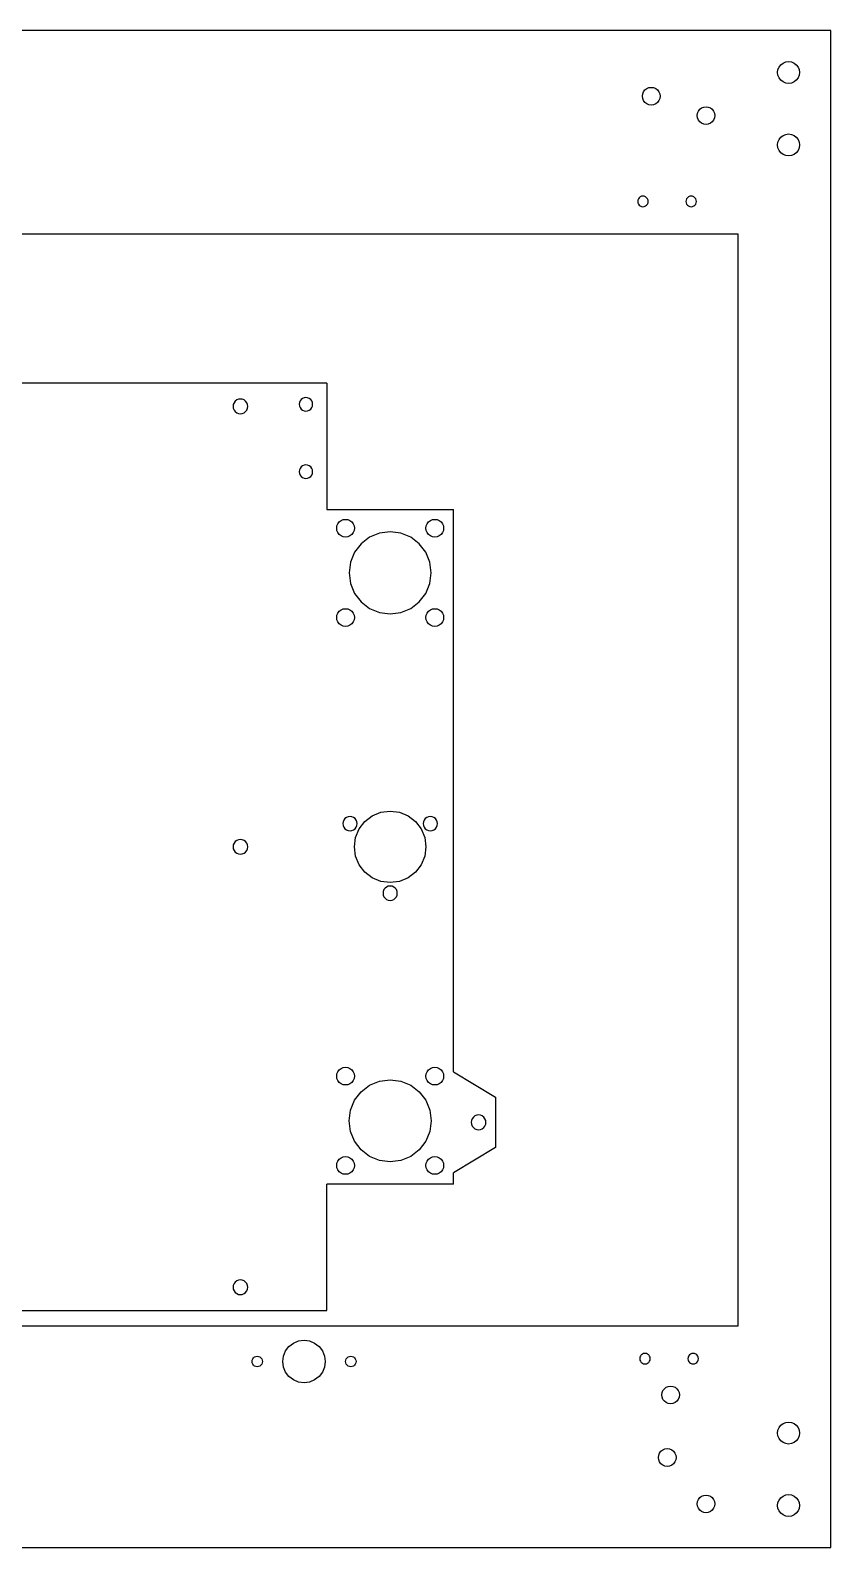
# Model space of a CAD drawing. Extents: x 213 to 593, y 230 to 590.
# Drawn here: x 402.6 to 592.6, y 229.8 to 589.8 of the extents above; entities that cross this region are included whole.
import ezdxf

# ---------------------------------------------------------------- set-up
doc = ezdxf.new("R2010")
doc.units = 0
doc.header["$MEASUREMENT"] = 0
doc.layers.add('Layer0', color=7, linetype='Continuous')

msp = doc.modelspace()

# ---------------------------------------------------------------- linework, layer by layer
at = {"layer": 'Layer0'}
for p, q in [((592.64, 589.75, 886.7), (212.64, 589.75, 886.7)), ((592.64, 229.75, 886.7), (592.64, 589.75, 886.7)), ((580.04, 579.75, 886.7), (580.12, 580.43, 886.7)), ((580.12, 579.08, 886.7), (580.04, 579.75, 886.7)), ((580.12, 580.43, 886.7), (580.38, 581.05, 886.7)), ((580.38, 581.05, 886.7), (580.8, 581.59, 886.7)), ((580.8, 581.59, 886.7), (581.34, 582, 886.7)), ((581.34, 582, 886.7), (581.96, 582.26, 886.7)), ((581.96, 582.26, 886.7), (582.64, 582.35, 886.7)), ((582.64, 582.35, 886.7), (583.31, 582.26, 886.7)), ((583.31, 582.26, 886.7), (583.94, 582, 886.7)), ((583.94, 582, 886.7), (584.47, 581.59, 886.7)), ((584.47, 581.59, 886.7), (584.89, 581.05, 886.7)), ((584.89, 581.05, 886.7), (585.15, 580.43, 886.7)), ((585.15, 580.43, 886.7), (585.24, 579.75, 886.7)), ((585.24, 579.75, 886.7), (585.15, 579.08, 886.7)), ((548.99, 575.95, 886.7), (549.49, 576.16, 886.7)), ((549.49, 576.16, 886.7), (550.04, 576.23, 886.7)), ((550.04, 576.23, 886.7), (550.58, 576.16, 886.7)), ((550.58, 576.16, 886.7), (551.09, 575.95, 886.7)), ((580.38, 578.45, 886.7), (580.12, 579.08, 886.7)), ((580.8, 577.91, 886.7), (580.38, 578.45, 886.7)), ((581.34, 577.5, 886.7), (580.8, 577.91, 886.7)), ((581.96, 577.24, 886.7), (581.34, 577.5, 886.7)), ((582.64, 577.15, 886.7), (581.96, 577.24, 886.7)), ((583.31, 577.24, 886.7), (582.64, 577.15, 886.7)), ((583.94, 577.5, 886.7), (583.31, 577.24, 886.7)), ((584.47, 577.91, 886.7), (583.94, 577.5, 886.7)), ((584.89, 578.45, 886.7), (584.47, 577.91, 886.7)), ((585.15, 579.08, 886.7), (584.89, 578.45, 886.7)), ((547.94, 574.13, 886.7), (548.01, 574.68, 886.7)), ((548.01, 573.59, 886.7), (547.94, 574.13, 886.7)), ((548.01, 574.68, 886.7), (548.22, 575.18, 886.7)), ((548.22, 573.08, 886.7), (548.01, 573.59, 886.7)), ((548.22, 575.18, 886.7), (548.55, 575.62, 886.7)), ((548.55, 572.65, 886.7), (548.22, 573.08, 886.7)), ((548.55, 575.62, 886.7), (548.99, 575.95, 886.7)), ((548.99, 572.32, 886.7), (548.55, 572.65, 886.7)), ((551.09, 575.95, 886.7), (551.52, 575.62, 886.7)), ((551.52, 572.65, 886.7), (551.09, 572.32, 886.7)), ((551.52, 575.62, 886.7), (551.85, 575.18, 886.7)), ((551.85, 573.08, 886.7), (551.52, 572.65, 886.7)), ((551.85, 575.18, 886.7), (552.06, 574.68, 886.7)), ((552.06, 573.59, 886.7), (551.85, 573.08, 886.7)), ((552.06, 574.68, 886.7), (552.14, 574.13, 886.7)), ((552.14, 574.13, 886.7), (552.06, 573.59, 886.7)), ((549.49, 572.11, 886.7), (548.99, 572.32, 886.7)), ((550.04, 572.03, 886.7), (549.49, 572.11, 886.7)), ((550.58, 572.11, 886.7), (550.04, 572.03, 886.7)), ((551.09, 572.32, 886.7), (550.58, 572.11, 886.7)), ((560.94, 569.53, 886.7), (561.01, 570.08, 886.7)), ((561.01, 568.99, 886.7), (560.94, 569.53, 886.7)), ((561.01, 570.08, 886.7), (561.22, 570.58, 886.7)), ((561.22, 568.48, 886.7), (561.01, 568.99, 886.7)), ((561.22, 570.58, 886.7), (561.55, 571.02, 886.7)), ((561.55, 571.02, 886.7), (561.99, 571.35, 886.7)), ((561.99, 571.35, 886.7), (562.49, 571.56, 886.7)), ((562.49, 571.56, 886.7), (563.04, 571.63, 886.7)), ((563.04, 571.63, 886.7), (563.58, 571.56, 886.7)), ((563.58, 571.56, 886.7), (564.09, 571.35, 886.7)), ((564.09, 571.35, 886.7), (564.52, 571.02, 886.7)), ((564.52, 571.02, 886.7), (564.85, 570.58, 886.7)), ((564.85, 570.58, 886.7), (565.06, 570.08, 886.7)), ((565.06, 568.99, 886.7), (564.85, 568.48, 886.7)), ((565.06, 570.08, 886.7), (565.14, 569.53, 886.7)), ((565.14, 569.53, 886.7), (565.06, 568.99, 886.7)), ((561.55, 568.05, 886.7), (561.22, 568.48, 886.7)), ((561.99, 567.72, 886.7), (561.55, 568.05, 886.7)), ((562.49, 567.51, 886.7), (561.99, 567.72, 886.7)), ((563.04, 567.43, 886.7), (562.49, 567.51, 886.7)), ((563.58, 567.51, 886.7), (563.04, 567.43, 886.7)), ((564.09, 567.72, 886.7), (563.58, 567.51, 886.7)), ((564.52, 568.05, 886.7), (564.09, 567.72, 886.7)), ((564.85, 568.48, 886.7), (564.52, 568.05, 886.7)), ((580.04, 562.56, 886.7), (580.12, 563.24, 886.7)), ((580.12, 561.89, 886.7), (580.04, 562.56, 886.7)), ((580.12, 563.24, 886.7), (580.38, 563.86, 886.7)), ((580.38, 561.26, 886.7), (580.12, 561.89, 886.7)), ((580.38, 563.86, 886.7), (580.8, 564.4, 886.7)), ((580.8, 564.4, 886.7), (581.34, 564.82, 886.7)), ((581.34, 564.82, 886.7), (581.96, 565.08, 886.7)), ((581.96, 565.08, 886.7), (582.64, 565.16, 886.7)), ((582.64, 565.16, 886.7), (583.31, 565.08, 886.7)), ((583.31, 565.08, 886.7), (583.94, 564.82, 886.7)), ((583.94, 564.82, 886.7), (584.47, 564.4, 886.7)), ((584.47, 564.4, 886.7), (584.89, 563.86, 886.7)), ((584.89, 563.86, 886.7), (585.15, 563.24, 886.7)), ((585.15, 561.89, 886.7), (584.89, 561.26, 886.7)), ((585.15, 563.24, 886.7), (585.24, 562.56, 886.7)), ((585.24, 562.56, 886.7), (585.15, 561.89, 886.7)), ((580.8, 560.73, 886.7), (580.38, 561.26, 886.7)), ((581.34, 560.31, 886.7), (580.8, 560.73, 886.7)), ((581.96, 560.05, 886.7), (581.34, 560.31, 886.7)), ((582.64, 559.96, 886.7), (581.96, 560.05, 886.7)), ((583.31, 560.05, 886.7), (582.64, 559.96, 886.7)), ((583.94, 560.31, 886.7), (583.31, 560.05, 886.7)), ((584.47, 560.73, 886.7), (583.94, 560.31, 886.7)), ((584.89, 561.26, 886.7), (584.47, 560.73, 886.7)), ((546.86, 549.49, 886.7), (546.82, 549.16, 886.7)), ((546.82, 549.16, 886.7), (546.86, 548.84, 886.7)), ((546.98, 549.79, 886.7), (546.86, 549.49, 886.7)), ((546.86, 548.84, 886.7), (546.98, 548.54, 886.7)), ((547.18, 550.05, 886.7), (546.98, 549.79, 886.7)), ((546.98, 548.54, 886.7), (547.18, 548.28, 886.7)), ((547.44, 550.25, 886.7), (547.18, 550.05, 886.7)), ((547.18, 548.28, 886.7), (547.44, 548.08, 886.7)), ((547.74, 550.37, 886.7), (547.44, 550.25, 886.7)), ((547.44, 548.08, 886.7), (547.74, 547.96, 886.7)), ((548.07, 550.41, 886.7), (547.74, 550.37, 886.7)), ((547.74, 547.96, 886.7), (548.07, 547.91, 886.7)), ((548.39, 550.37, 886.7), (548.07, 550.41, 886.7)), ((548.07, 547.91, 886.7), (548.39, 547.96, 886.7)), ((548.69, 550.25, 886.7), (548.39, 550.37, 886.7)), ((548.39, 547.96, 886.7), (548.69, 548.08, 886.7)), ((548.95, 550.05, 886.7), (548.69, 550.25, 886.7)), ((548.69, 548.08, 886.7), (548.95, 548.28, 886.7)), ((549.15, 549.79, 886.7), (548.95, 550.05, 886.7)), ((548.95, 548.28, 886.7), (549.15, 548.54, 886.7)), ((549.27, 549.49, 886.7), (549.15, 549.79, 886.7)), ((549.15, 548.54, 886.7), (549.27, 548.84, 886.7)), ((549.32, 549.16, 886.7), (549.27, 549.49, 886.7)), ((549.27, 548.84, 886.7), (549.32, 549.16, 886.7)), ((558.3, 549.49, 886.7), (558.25, 549.16, 886.7)), ((558.25, 549.16, 886.7), (558.3, 548.84, 886.7)), ((558.42, 549.79, 886.7), (558.3, 549.49, 886.7)), ((558.3, 548.84, 886.7), (558.42, 548.54, 886.7)), ((558.62, 550.05, 886.7), (558.42, 549.79, 886.7)), ((558.42, 548.54, 886.7), (558.62, 548.28, 886.7)), ((558.88, 550.25, 886.7), (558.62, 550.05, 886.7)), ((558.62, 548.28, 886.7), (558.88, 548.08, 886.7)), ((559.18, 550.37, 886.7), (558.88, 550.25, 886.7)), ((558.88, 548.08, 886.7), (559.18, 547.96, 886.7)), ((559.5, 550.41, 886.7), (559.18, 550.37, 886.7)), ((559.18, 547.96, 886.7), (559.5, 547.91, 886.7)), ((559.83, 550.37, 886.7), (559.5, 550.41, 886.7)), ((559.5, 547.91, 886.7), (559.83, 547.96, 886.7)), ((560.13, 550.25, 886.7), (559.83, 550.37, 886.7)), ((559.83, 547.96, 886.7), (560.13, 548.08, 886.7)), ((560.39, 550.05, 886.7), (560.13, 550.25, 886.7)), ((560.13, 548.08, 886.7), (560.39, 548.28, 886.7)), ((560.59, 549.79, 886.7), (560.39, 550.05, 886.7)), ((560.39, 548.28, 886.7), (560.59, 548.54, 886.7)), ((560.71, 549.49, 886.7), (560.59, 549.79, 886.7)), ((560.59, 548.54, 886.7), (560.71, 548.84, 886.7)), ((560.75, 549.16, 886.7), (560.71, 549.49, 886.7)), ((560.71, 548.84, 886.7), (560.75, 549.16, 886.7)), ((570.67, 541.38, 886.7), (234.64, 541.38, 886.7)), ((570.67, 282.38, 886.7), (570.67, 541.38, 886.7)), ((234.64, 282.38, 886.7), (570.67, 282.38, 886.7)), ((463.23, 276.44, 886.7), (464.04, 277.49, 886.7)), ((464.04, 277.49, 886.7), (465.08, 278.29, 886.7)), ((465.08, 278.29, 886.7), (466.3, 278.79, 886.7)), ((466.3, 278.79, 886.7), (467.61, 278.97, 886.7)), ((467.61, 278.97, 886.7), (468.91, 278.79, 886.7)), ((468.91, 278.79, 886.7), (470.13, 278.29, 886.7)), ((470.13, 278.29, 886.7), (471.18, 277.49, 886.7)), ((471.18, 277.49, 886.7), (471.98, 276.44, 886.7)), ((455.26, 273.92, 886.7), (455.3, 274.24, 886.7)), ((455.3, 273.59, 886.7), (455.26, 273.92, 886.7)), ((455.3, 274.24, 886.7), (455.42, 274.54, 886.7)), ((455.42, 274.54, 886.7), (455.62, 274.8, 886.7)), ((455.62, 274.8, 886.7), (455.88, 275, 886.7)), ((455.88, 275, 886.7), (456.18, 275.12, 886.7)), ((456.18, 275.12, 886.7), (456.51, 275.17, 886.7)), ((456.51, 275.17, 886.7), (456.83, 275.12, 886.7)), ((456.83, 275.12, 886.7), (457.13, 275, 886.7)), ((457.13, 275, 886.7), (457.39, 274.8, 886.7)), ((457.39, 274.8, 886.7), (457.59, 274.54, 886.7)), ((457.59, 274.54, 886.7), (457.71, 274.24, 886.7)), ((457.71, 274.24, 886.7), (457.76, 273.92, 886.7)), ((457.76, 273.92, 886.7), (457.71, 273.59, 886.7)), ((462.56, 273.92, 886.7), (462.73, 275.22, 886.7)), ((462.73, 272.61, 886.7), (462.56, 273.92, 886.7)), ((462.73, 275.22, 886.7), (463.23, 276.44, 886.7)), ((471.98, 276.44, 886.7), (472.48, 275.22, 886.7)), ((472.48, 275.22, 886.7), (472.66, 273.92, 886.7)), ((472.66, 273.92, 886.7), (472.48, 272.61, 886.7)), ((477.46, 273.92, 886.7), (477.5, 274.24, 886.7)), ((477.5, 273.59, 886.7), (477.46, 273.92, 886.7)), ((477.5, 274.24, 886.7), (477.62, 274.54, 886.7)), ((477.62, 274.54, 886.7), (477.82, 274.8, 886.7)), ((477.82, 274.8, 886.7), (478.08, 275, 886.7)), ((478.08, 275, 886.7), (478.38, 275.12, 886.7)), ((478.38, 275.12, 886.7), (478.71, 275.17, 886.7)), ((478.71, 275.17, 886.7), (479.03, 275.12, 886.7)), ((479.03, 275.12, 886.7), (479.33, 275, 886.7)), ((479.33, 275, 886.7), (479.59, 274.8, 886.7)), ((479.59, 274.8, 886.7), (479.79, 274.54, 886.7)), ((479.79, 274.54, 886.7), (479.91, 274.24, 886.7)), ((479.91, 274.24, 886.7), (479.96, 273.92, 886.7)), ((479.96, 273.92, 886.7), (479.91, 273.59, 886.7)), ((547.36, 274.92, 886.7), (547.32, 274.59, 886.7)), ((547.32, 274.59, 886.7), (547.36, 274.27, 886.7)), ((547.48, 275.22, 886.7), (547.36, 274.92, 886.7)), ((547.36, 274.27, 886.7), (547.48, 273.97, 886.7)), ((547.68, 275.48, 886.7), (547.48, 275.22, 886.7)), ((547.48, 273.97, 886.7), (547.68, 273.71, 886.7)), ((547.94, 275.68, 886.7), (547.68, 275.48, 886.7)), ((547.68, 273.71, 886.7), (547.94, 273.51, 886.7)), ((548.24, 275.8, 886.7), (547.94, 275.68, 886.7)), ((548.57, 275.84, 886.7), (548.24, 275.8, 886.7)), ((548.89, 275.8, 886.7), (548.57, 275.84, 886.7)), ((549.19, 275.68, 886.7), (548.89, 275.8, 886.7)), ((549.45, 275.48, 886.7), (549.19, 275.68, 886.7)), ((549.19, 273.51, 886.7), (549.45, 273.71, 886.7)), ((549.65, 275.22, 886.7), (549.45, 275.48, 886.7)), ((549.45, 273.71, 886.7), (549.65, 273.97, 886.7)), ((549.77, 274.92, 886.7), (549.65, 275.22, 886.7)), ((549.65, 273.97, 886.7), (549.77, 274.27, 886.7)), ((549.82, 274.59, 886.7), (549.77, 274.92, 886.7)), ((549.77, 274.27, 886.7), (549.82, 274.59, 886.7)), ((558.8, 274.92, 886.7), (558.75, 274.59, 886.7)), ((558.75, 274.59, 886.7), (558.8, 274.27, 886.7)), ((558.92, 275.22, 886.7), (558.8, 274.92, 886.7)), ((558.8, 274.27, 886.7), (558.92, 273.97, 886.7)), ((559.12, 275.48, 886.7), (558.92, 275.22, 886.7)), ((558.92, 273.97, 886.7), (559.12, 273.71, 886.7)), ((559.38, 275.68, 886.7), (559.12, 275.48, 886.7)), ((559.12, 273.71, 886.7), (559.38, 273.51, 886.7)), ((559.68, 275.8, 886.7), (559.38, 275.68, 886.7)), ((560, 275.84, 886.7), (559.68, 275.8, 886.7)), ((560.33, 275.8, 886.7), (560, 275.84, 886.7)), ((560.63, 275.68, 886.7), (560.33, 275.8, 886.7)), ((560.89, 275.48, 886.7), (560.63, 275.68, 886.7)), ((560.63, 273.51, 886.7), (560.89, 273.71, 886.7)), ((561.09, 275.22, 886.7), (560.89, 275.48, 886.7)), ((560.89, 273.71, 886.7), (561.09, 273.97, 886.7)), ((561.21, 274.92, 886.7), (561.09, 275.22, 886.7)), ((561.09, 273.97, 886.7), (561.21, 274.27, 886.7)), ((561.25, 274.59, 886.7), (561.21, 274.92, 886.7)), ((561.21, 274.27, 886.7), (561.25, 274.59, 886.7)), ((455.42, 273.29, 886.7), (455.3, 273.59, 886.7)), ((455.62, 273.03, 886.7), (455.42, 273.29, 886.7)), ((455.88, 272.83, 886.7), (455.62, 273.03, 886.7)), ((456.18, 272.71, 886.7), (455.88, 272.83, 886.7)), ((456.51, 272.67, 886.7), (456.18, 272.71, 886.7)), ((456.83, 272.71, 886.7), (456.51, 272.67, 886.7)), ((457.13, 272.83, 886.7), (456.83, 272.71, 886.7)), ((457.39, 273.03, 886.7), (457.13, 272.83, 886.7)), ((457.59, 273.29, 886.7), (457.39, 273.03, 886.7)), ((457.71, 273.59, 886.7), (457.59, 273.29, 886.7)), ((463.23, 271.39, 886.7), (462.73, 272.61, 886.7)), ((464.04, 270.35, 886.7), (463.23, 271.39, 886.7)), ((465.08, 269.54, 886.7), (464.04, 270.35, 886.7)), ((471.18, 270.35, 886.7), (470.13, 269.54, 886.7)), ((471.98, 271.39, 886.7), (471.18, 270.35, 886.7)), ((472.48, 272.61, 886.7), (471.98, 271.39, 886.7)), ((477.62, 273.29, 886.7), (477.5, 273.59, 886.7)), ((477.82, 273.03, 886.7), (477.62, 273.29, 886.7)), ((478.08, 272.83, 886.7), (477.82, 273.03, 886.7)), ((478.38, 272.71, 886.7), (478.08, 272.83, 886.7)), ((478.71, 272.67, 886.7), (478.38, 272.71, 886.7)), ((479.03, 272.71, 886.7), (478.71, 272.67, 886.7)), ((479.33, 272.83, 886.7), (479.03, 272.71, 886.7)), ((479.59, 273.03, 886.7), (479.33, 272.83, 886.7)), ((479.79, 273.29, 886.7), (479.59, 273.03, 886.7)), ((479.91, 273.59, 886.7), (479.79, 273.29, 886.7)), ((547.94, 273.51, 886.7), (548.24, 273.39, 886.7)), ((548.24, 273.39, 886.7), (548.57, 273.34, 886.7)), ((548.57, 273.34, 886.7), (548.89, 273.39, 886.7)), ((548.89, 273.39, 886.7), (549.19, 273.51, 886.7)), ((559.38, 273.51, 886.7), (559.68, 273.39, 886.7)), ((559.68, 273.39, 886.7), (560, 273.34, 886.7)), ((560, 273.34, 886.7), (560.33, 273.39, 886.7)), ((560.33, 273.39, 886.7), (560.63, 273.51, 886.7)), ((466.3, 269.04, 886.7), (465.08, 269.54, 886.7)), ((467.61, 268.87, 886.7), (466.3, 269.04, 886.7)), ((468.91, 269.04, 886.7), (467.61, 268.87, 886.7)), ((470.13, 269.54, 886.7), (468.91, 269.04, 886.7)), ((552.54, 265.99, 886.7), (552.61, 266.53, 886.7)), ((552.61, 266.53, 886.7), (552.82, 267.04, 886.7)), ((552.82, 267.04, 886.7), (553.15, 267.47, 886.7)), ((553.15, 267.47, 886.7), (553.59, 267.81, 886.7)), ((553.59, 267.81, 886.7), (554.09, 268.02, 886.7)), ((554.09, 268.02, 886.7), (554.64, 268.09, 886.7)), ((554.64, 268.09, 886.7), (555.18, 268.02, 886.7)), ((555.18, 268.02, 886.7), (555.69, 267.81, 886.7)), ((555.69, 267.81, 886.7), (556.12, 267.47, 886.7)), ((556.12, 267.47, 886.7), (556.45, 267.04, 886.7)), ((556.45, 267.04, 886.7), (556.66, 266.53, 886.7)), ((556.66, 266.53, 886.7), (556.74, 265.99, 886.7)), ((552.61, 265.45, 886.7), (552.54, 265.99, 886.7)), ((552.82, 264.94, 886.7), (552.61, 265.45, 886.7)), ((553.15, 264.5, 886.7), (552.82, 264.94, 886.7)), ((553.59, 264.17, 886.7), (553.15, 264.5, 886.7)), ((554.09, 263.96, 886.7), (553.59, 264.17, 886.7)), ((554.64, 263.89, 886.7), (554.09, 263.96, 886.7)), ((555.18, 263.96, 886.7), (554.64, 263.89, 886.7)), ((555.69, 264.17, 886.7), (555.18, 263.96, 886.7)), ((556.12, 264.5, 886.7), (555.69, 264.17, 886.7)), ((556.45, 264.94, 886.7), (556.12, 264.5, 886.7)), ((556.66, 265.45, 886.7), (556.45, 264.94, 886.7)), ((556.74, 265.99, 886.7), (556.66, 265.45, 886.7)), ((581.34, 259.19, 886.7), (581.96, 259.45, 886.7)), ((581.96, 259.45, 886.7), (582.64, 259.54, 886.7)), ((582.64, 259.54, 886.7), (583.31, 259.45, 886.7)), ((583.31, 259.45, 886.7), (583.94, 259.19, 886.7)), ((580.04, 256.94, 886.7), (580.12, 257.61, 886.7)), ((580.12, 256.27, 886.7), (580.04, 256.94, 886.7)), ((580.12, 257.61, 886.7), (580.38, 258.24, 886.7)), ((580.38, 255.64, 886.7), (580.12, 256.27, 886.7)), ((580.38, 258.24, 886.7), (580.8, 258.78, 886.7)), ((580.8, 255.1, 886.7), (580.38, 255.64, 886.7)), ((580.8, 258.78, 886.7), (581.34, 259.19, 886.7)), ((583.94, 259.19, 886.7), (584.47, 258.78, 886.7)), ((584.47, 258.78, 886.7), (584.89, 258.24, 886.7)), ((584.89, 255.64, 886.7), (584.47, 255.1, 886.7)), ((584.89, 258.24, 886.7), (585.15, 257.61, 886.7)), ((585.15, 256.27, 886.7), (584.89, 255.64, 886.7)), ((585.15, 257.61, 886.7), (585.24, 256.94, 886.7)), ((585.24, 256.94, 886.7), (585.15, 256.27, 886.7)), ((551.81, 251.68, 886.7), (552.02, 252.19, 886.7)), ((552.02, 252.19, 886.7), (552.35, 252.62, 886.7)), ((552.35, 252.62, 886.7), (552.79, 252.95, 886.7)), ((552.79, 252.95, 886.7), (553.29, 253.16, 886.7)), ((553.29, 253.16, 886.7), (553.84, 253.24, 886.7)), ((553.84, 253.24, 886.7), (554.38, 253.16, 886.7)), ((554.38, 253.16, 886.7), (554.89, 252.95, 886.7)), ((554.89, 252.95, 886.7), (555.32, 252.62, 886.7)), ((555.32, 252.62, 886.7), (555.65, 252.19, 886.7)), ((555.65, 252.19, 886.7), (555.86, 251.68, 886.7)), ((581.34, 254.69, 886.7), (580.8, 255.1, 886.7)), ((581.96, 254.43, 886.7), (581.34, 254.69, 886.7)), ((582.64, 254.34, 886.7), (581.96, 254.43, 886.7)), ((583.31, 254.43, 886.7), (582.64, 254.34, 886.7)), ((583.94, 254.69, 886.7), (583.31, 254.43, 886.7)), ((584.47, 255.1, 886.7), (583.94, 254.69, 886.7)), ((551.74, 251.14, 886.7), (551.81, 251.68, 886.7)), ((551.81, 250.59, 886.7), (551.74, 251.14, 886.7)), ((552.02, 250.09, 886.7), (551.81, 250.59, 886.7)), ((552.35, 249.65, 886.7), (552.02, 250.09, 886.7)), ((552.79, 249.32, 886.7), (552.35, 249.65, 886.7)), ((553.29, 249.11, 886.7), (552.79, 249.32, 886.7)), ((553.84, 249.04, 886.7), (553.29, 249.11, 886.7)), ((554.38, 249.11, 886.7), (553.84, 249.04, 886.7)), ((554.89, 249.32, 886.7), (554.38, 249.11, 886.7)), ((555.32, 249.65, 886.7), (554.89, 249.32, 886.7)), ((555.65, 250.09, 886.7), (555.32, 249.65, 886.7)), ((555.86, 250.59, 886.7), (555.65, 250.09, 886.7)), ((555.86, 251.68, 886.7), (555.94, 251.14, 886.7)), ((555.94, 251.14, 886.7), (555.86, 250.59, 886.7)), ((561.22, 241.19, 886.7), (561.55, 241.62, 886.7)), ((561.55, 241.62, 886.7), (561.99, 241.95, 886.7)), ((561.99, 241.95, 886.7), (562.49, 242.16, 886.7)), ((562.49, 242.16, 886.7), (563.04, 242.24, 886.7)), ((563.04, 242.24, 886.7), (563.58, 242.16, 886.7)), ((563.58, 242.16, 886.7), (564.09, 241.95, 886.7)), ((564.09, 241.95, 886.7), (564.52, 241.62, 886.7)), ((564.52, 241.62, 886.7), (564.85, 241.19, 886.7)), ((580.38, 241.05, 886.7), (580.8, 241.59, 886.7)), ((580.8, 241.59, 886.7), (581.34, 242, 886.7)), ((581.34, 242, 886.7), (581.96, 242.26, 886.7)), ((581.96, 242.26, 886.7), (582.64, 242.35, 886.7)), ((582.64, 242.35, 886.7), (583.31, 242.26, 886.7)), ((583.31, 242.26, 886.7), (583.94, 242, 886.7)), ((583.94, 242, 886.7), (584.47, 241.59, 886.7)), ((584.47, 241.59, 886.7), (584.89, 241.05, 886.7)), ((560.94, 240.14, 886.7), (561.01, 240.68, 886.7)), ((561.01, 239.59, 886.7), (560.94, 240.14, 886.7)), ((561.01, 240.68, 886.7), (561.22, 241.19, 886.7)), ((561.22, 239.09, 886.7), (561.01, 239.59, 886.7)), ((561.55, 238.65, 886.7), (561.22, 239.09, 886.7)), ((561.99, 238.32, 886.7), (561.55, 238.65, 886.7)), ((562.49, 238.11, 886.7), (561.99, 238.32, 886.7)), ((563.04, 238.04, 886.7), (562.49, 238.11, 886.7)), ((563.58, 238.11, 886.7), (563.04, 238.04, 886.7)), ((564.09, 238.32, 886.7), (563.58, 238.11, 886.7)), ((564.52, 238.65, 886.7), (564.09, 238.32, 886.7)), ((564.85, 239.09, 886.7), (564.52, 238.65, 886.7)), ((564.85, 241.19, 886.7), (565.06, 240.68, 886.7)), ((565.06, 239.59, 886.7), (564.85, 239.09, 886.7)), ((565.06, 240.68, 886.7), (565.14, 240.14, 886.7)), ((565.14, 240.14, 886.7), (565.06, 239.59, 886.7)), ((580.04, 239.75, 886.7), (580.12, 240.43, 886.7)), ((580.12, 239.08, 886.7), (580.04, 239.75, 886.7)), ((580.12, 240.43, 886.7), (580.38, 241.05, 886.7)), ((580.38, 238.45, 886.7), (580.12, 239.08, 886.7)), ((580.8, 237.91, 886.7), (580.38, 238.45, 886.7)), ((581.34, 237.5, 886.7), (580.8, 237.91, 886.7)), ((584.47, 237.91, 886.7), (583.94, 237.5, 886.7)), ((584.89, 238.45, 886.7), (584.47, 237.91, 886.7)), ((584.89, 241.05, 886.7), (585.15, 240.43, 886.7)), ((585.15, 239.08, 886.7), (584.89, 238.45, 886.7)), ((585.15, 240.43, 886.7), (585.24, 239.75, 886.7)), ((585.24, 239.75, 886.7), (585.15, 239.08, 886.7)), ((581.96, 237.24, 886.7), (581.34, 237.5, 886.7)), ((582.64, 237.15, 886.7), (581.96, 237.24, 886.7)), ((583.31, 237.24, 886.7), (582.64, 237.15, 886.7)), ((583.94, 237.5, 886.7), (583.31, 237.24, 886.7)), ((212.64, 229.75, 886.7), (592.64, 229.75, 886.7))]:
    msp.add_line(p, q, dxfattribs=at)
at = {"layer": 'Layer0', "extrusion": (0, 0, -1)}
for p, q in [((473.06, 506.03), (238.06, 506.03)), ((473.06, 506.03), (473.06, 476.03)), ((450.82, 500.98), (450.76, 500.53)), ((450.76, 500.53), (450.82, 500.08)), ((450.99, 501.41), (450.82, 500.98)), ((451.27, 501.77), (450.99, 501.41)), ((451.63, 502.05), (451.27, 501.77)), ((452.06, 502.22), (451.63, 502.05)), ((452.51, 502.28), (452.06, 502.22)), ((452.96, 502.22), (452.51, 502.28)), ((453.38, 502.05), (452.96, 502.22)), ((453.75, 501.77), (453.38, 502.05)), ((454.02, 501.41), (453.75, 501.77)), ((454.2, 500.98), (454.02, 501.41)), ((454.26, 500.53), (454.2, 500.98)), ((454.2, 500.08), (454.26, 500.53)), ((466.51, 501.44), (466.46, 501.03)), ((466.46, 501.03), (466.51, 500.62)), ((466.67, 501.83), (466.51, 501.44)), ((466.51, 500.62), (466.67, 500.23)), ((466.93, 502.16), (466.67, 501.83)), ((467.26, 502.42), (466.93, 502.16)), ((467.64, 502.58), (467.26, 502.42)), ((468.06, 502.63), (467.64, 502.58)), ((468.47, 502.58), (468.06, 502.63)), ((468.86, 502.42), (468.47, 502.58)), ((469.19, 502.16), (468.86, 502.42)), ((469.44, 501.83), (469.19, 502.16)), ((469.6, 501.44), (469.44, 501.83)), ((469.44, 500.23), (469.6, 500.62)), ((469.66, 501.03), (469.6, 501.44)), ((469.6, 500.62), (469.66, 501.03)), ((450.82, 500.08), (450.99, 499.66)), ((450.99, 499.66), (451.27, 499.29)), ((451.27, 499.29), (451.63, 499.02)), ((451.63, 499.02), (452.06, 498.84)), ((452.06, 498.84), (452.51, 498.78)), ((452.51, 498.78), (452.96, 498.84)), ((452.96, 498.84), (453.38, 499.02)), ((453.38, 499.02), (453.75, 499.29)), ((453.75, 499.29), (454.02, 499.66)), ((454.02, 499.66), (454.2, 500.08)), ((466.67, 500.23), (466.93, 499.9)), ((466.93, 499.9), (467.26, 499.65)), ((467.26, 499.65), (467.64, 499.49)), ((467.64, 499.49), (468.06, 499.43)), ((468.06, 499.43), (468.47, 499.49)), ((468.47, 499.49), (468.86, 499.65)), ((468.86, 499.65), (469.19, 499.9)), ((469.19, 499.9), (469.44, 500.23)), ((466.93, 486.16), (466.67, 485.83)), ((467.26, 486.42), (466.93, 486.16)), ((467.64, 486.58), (467.26, 486.42)), ((468.06, 486.63), (467.64, 486.58)), ((468.47, 486.58), (468.06, 486.63)), ((468.86, 486.42), (468.47, 486.58)), ((469.19, 486.16), (468.86, 486.42)), ((469.44, 485.83), (469.19, 486.16)), ((466.51, 485.44), (466.46, 485.03)), ((466.46, 485.03), (466.51, 484.62)), ((466.67, 485.83), (466.51, 485.44)), ((466.51, 484.62), (466.67, 484.23)), ((466.67, 484.23), (466.93, 483.9)), ((466.93, 483.9), (467.26, 483.65)), ((467.26, 483.65), (467.64, 483.49)), ((467.64, 483.49), (468.06, 483.43)), ((468.06, 483.43), (468.47, 483.49)), ((468.47, 483.49), (468.86, 483.65)), ((468.86, 483.65), (469.19, 483.9)), ((469.19, 483.9), (469.44, 484.23)), ((469.6, 485.44), (469.44, 485.83)), ((469.44, 484.23), (469.6, 484.62)), ((469.66, 485.03), (469.6, 485.44)), ((469.6, 484.62), (469.66, 485.03)), ((473.06, 476.03), (503.06, 476.03)), ((503.06, 342.66), (503.06, 476.03)), ((475.36, 471.63), (475.43, 472.17)), ((475.43, 471.09), (475.36, 471.63)), ((475.43, 472.17), (475.64, 472.68)), ((475.64, 472.68), (475.97, 473.12)), ((475.97, 473.12), (476.41, 473.45)), ((476.41, 473.45), (476.92, 473.66)), ((476.92, 473.66), (477.46, 473.73)), ((477.46, 473.73), (478, 473.66)), ((478, 473.66), (478.51, 473.45)), ((478.51, 473.45), (478.94, 473.12)), ((478.94, 473.12), (479.28, 472.68)), ((479.28, 472.68), (479.49, 472.17)), ((479.49, 472.17), (479.56, 471.63)), ((479.56, 471.63), (479.49, 471.09)), ((496.56, 471.63), (496.63, 472.17)), ((496.63, 471.09), (496.56, 471.63)), ((496.63, 472.17), (496.84, 472.68)), ((496.84, 472.68), (497.17, 473.12)), ((497.17, 473.12), (497.61, 473.45)), ((497.61, 473.45), (498.12, 473.66)), ((498.12, 473.66), (498.66, 473.73)), ((498.66, 473.73), (499.2, 473.66)), ((499.2, 473.66), (499.71, 473.45)), ((499.71, 473.45), (500.14, 473.12)), ((500.14, 473.12), (500.48, 472.68)), ((500.48, 472.68), (500.69, 472.17)), ((500.69, 472.17), (500.76, 471.63)), ((500.76, 471.63), (500.69, 471.09)), ((475.64, 470.58), (475.43, 471.09)), ((475.97, 470.15), (475.64, 470.58)), ((476.41, 469.81), (475.97, 470.15)), ((476.92, 469.6), (476.41, 469.81)), ((477.46, 469.53), (476.92, 469.6)), ((478, 469.6), (477.46, 469.53)), ((478.51, 469.81), (478, 469.6)), ((478.94, 470.15), (478.51, 469.81)), ((479.28, 470.58), (478.94, 470.15)), ((479.49, 471.09), (479.28, 470.58)), ((483.18, 469.47), (481.16, 467.92)), ((485.54, 470.45), (483.18, 469.47)), ((488.06, 470.78), (485.54, 470.45)), ((490.58, 470.45), (488.06, 470.78)), ((492.93, 469.47), (490.58, 470.45)), ((494.95, 467.92), (492.93, 469.47)), ((496.84, 470.58), (496.63, 471.09)), ((497.17, 470.15), (496.84, 470.58)), ((497.61, 469.81), (497.17, 470.15)), ((498.12, 469.6), (497.61, 469.81)), ((498.66, 469.53), (498.12, 469.6)), ((499.2, 469.6), (498.66, 469.53)), ((499.71, 469.81), (499.2, 469.6)), ((500.14, 470.15), (499.71, 469.81)), ((500.48, 470.58), (500.14, 470.15)), ((500.69, 471.09), (500.48, 470.58)), ((479.61, 465.91), (478.64, 463.55)), ((481.16, 467.92), (479.61, 465.91)), ((496.5, 465.91), (494.95, 467.92)), ((497.48, 463.55), (496.5, 465.91)), ((478.64, 463.55), (478.31, 461.03)), ((478.31, 461.03), (478.64, 458.51)), ((497.81, 461.03), (497.48, 463.55)), ((497.48, 458.51), (497.81, 461.03)), ((478.64, 458.51), (479.61, 456.16)), ((496.5, 456.16), (497.48, 458.51)), ((479.61, 456.16), (481.16, 454.14)), ((481.16, 454.14), (483.18, 452.59)), ((492.93, 452.59), (494.95, 454.14)), ((494.95, 454.14), (496.5, 456.16)), ((475.36, 450.43), (475.43, 450.97)), ((475.43, 449.89), (475.36, 450.43)), ((475.43, 450.97), (475.64, 451.48)), ((475.64, 451.48), (475.97, 451.92)), ((475.97, 451.92), (476.41, 452.25)), ((476.41, 452.25), (476.92, 452.46)), ((476.92, 452.46), (477.46, 452.53)), ((477.46, 452.53), (478, 452.46)), ((478, 452.46), (478.51, 452.25)), ((478.51, 452.25), (478.94, 451.92)), ((478.94, 451.92), (479.28, 451.48)), ((479.28, 451.48), (479.49, 450.97)), ((479.49, 450.97), (479.56, 450.43)), ((479.56, 450.43), (479.49, 449.89)), ((483.18, 452.59), (485.54, 451.61)), ((485.54, 451.61), (488.06, 451.28)), ((488.06, 451.28), (490.58, 451.61)), ((490.58, 451.61), (492.93, 452.59)), ((496.56, 450.43), (496.63, 450.97)), ((496.63, 449.89), (496.56, 450.43)), ((496.63, 450.97), (496.84, 451.48)), ((496.84, 451.48), (497.17, 451.92)), ((497.17, 451.92), (497.61, 452.25)), ((497.61, 452.25), (498.12, 452.46)), ((498.12, 452.46), (498.66, 452.53)), ((498.66, 452.53), (499.2, 452.46)), ((499.2, 452.46), (499.71, 452.25)), ((499.71, 452.25), (500.14, 451.92)), ((500.14, 451.92), (500.48, 451.48)), ((500.48, 451.48), (500.69, 450.97)), ((500.69, 450.97), (500.76, 450.43)), ((500.76, 450.43), (500.69, 449.89)), ((475.64, 449.38), (475.43, 449.89)), ((475.97, 448.95), (475.64, 449.38)), ((476.41, 448.61), (475.97, 448.95)), ((476.92, 448.4), (476.41, 448.61)), ((477.46, 448.33), (476.92, 448.4)), ((478, 448.4), (477.46, 448.33)), ((478.51, 448.61), (478, 448.4)), ((478.94, 448.95), (478.51, 448.61)), ((479.28, 449.38), (478.94, 448.95)), ((479.49, 449.89), (479.28, 449.38)), ((496.84, 449.38), (496.63, 449.89)), ((497.17, 448.95), (496.84, 449.38)), ((497.61, 448.61), (497.17, 448.95)), ((498.12, 448.4), (497.61, 448.61)), ((498.66, 448.33), (498.12, 448.4)), ((499.2, 448.4), (498.66, 448.33)), ((499.71, 448.61), (499.2, 448.4)), ((500.14, 448.95), (499.71, 448.61)), ((500.48, 449.38), (500.14, 448.95)), ((500.69, 449.89), (500.48, 449.38)), ((478.53, 403.23), (478.09, 403.17)), ((478.97, 403.17), (478.53, 403.23)), ((482.05, 402.04), (483.81, 403.39)), ((483.81, 403.39), (485.86, 404.24)), ((485.86, 404.24), (488.06, 404.53)), ((488.06, 404.53), (490.26, 404.24)), ((490.26, 404.24), (492.31, 403.39)), ((492.31, 403.39), (494.07, 402.04)), ((497.58, 403.23), (497.14, 403.17)), ((498.02, 403.17), (497.58, 403.23)), ((476.89, 401.97), (476.83, 401.53)), ((476.83, 401.53), (476.89, 401.09)), ((477.06, 402.38), (476.89, 401.97)), ((476.89, 401.09), (477.06, 400.68)), ((477.33, 402.73), (477.06, 402.38)), ((477.06, 400.68), (477.33, 400.33)), ((477.68, 403), (477.33, 402.73)), ((477.33, 400.33), (477.68, 400.06)), ((478.09, 403.17), (477.68, 403)), ((477.68, 400.06), (477.82, 400)), ((477.82, 400), (478.09, 399.89)), ((478.09, 399.89), (478.53, 399.83)), ((478.53, 399.83), (478.97, 399.89)), ((479.38, 403), (478.97, 403.17)), ((478.97, 399.89), (479.38, 400.06)), ((479.73, 402.73), (479.38, 403)), ((479.38, 400.06), (479.73, 400.33)), ((480, 402.38), (479.73, 402.73)), ((479.73, 400.33), (480, 400.68)), ((479.85, 398.23), (480.7, 400.28)), ((480.17, 401.97), (480, 402.38)), ((480, 400.68), (480.17, 401.09)), ((480.23, 401.53), (480.17, 401.97)), ((480.17, 401.09), (480.23, 401.53)), ((480.7, 400.28), (482.05, 402.04)), ((494.07, 402.04), (495.42, 400.28)), ((495.42, 400.28), (496.27, 398.23)), ((495.94, 401.97), (495.88, 401.53)), ((495.88, 401.53), (495.94, 401.09)), ((496.11, 402.38), (495.94, 401.97)), ((495.94, 401.09), (496.11, 400.68)), ((496.38, 402.73), (496.11, 402.38)), ((496.11, 400.68), (496.38, 400.33)), ((496.73, 403), (496.38, 402.73)), ((496.38, 400.33), (496.73, 400.06)), ((497.14, 403.17), (496.73, 403)), ((496.73, 400.06), (497.14, 399.89)), ((497.14, 399.89), (497.58, 399.83)), ((497.58, 399.83), (498.02, 399.89)), ((498.43, 403), (498.02, 403.17)), ((498.02, 399.89), (498.3, 400)), ((498.3, 400), (498.43, 400.06)), ((498.79, 402.73), (498.43, 403)), ((498.43, 400.06), (498.79, 400.33)), ((499.06, 402.38), (498.79, 402.73)), ((498.79, 400.33), (499.06, 400.68)), ((499.23, 401.97), (499.06, 402.38)), ((499.06, 400.68), (499.23, 401.09)), ((499.28, 401.53), (499.23, 401.97)), ((499.23, 401.09), (499.28, 401.53)), ((450.82, 396.48), (450.76, 396.03)), ((450.76, 396.03), (450.82, 395.58)), ((450.99, 396.91), (450.82, 396.48)), ((451.27, 397.27), (450.99, 396.91)), ((451.63, 397.55), (451.27, 397.27)), ((452.06, 397.72), (451.63, 397.55)), ((452.51, 397.78), (452.06, 397.72)), ((452.96, 397.72), (452.51, 397.78)), ((453.38, 397.55), (452.96, 397.72)), ((453.75, 397.27), (453.38, 397.55)), ((454.02, 396.91), (453.75, 397.27)), ((454.2, 396.48), (454.02, 396.91)), ((454.26, 396.03), (454.2, 396.48)), ((454.2, 395.58), (454.26, 396.03)), ((479.56, 396.03), (479.85, 398.23)), ((479.85, 393.83), (479.56, 396.03)), ((496.27, 398.23), (496.56, 396.03)), ((496.56, 396.03), (496.27, 393.83)), ((450.82, 395.58), (450.99, 395.16)), ((450.99, 395.16), (451.27, 394.79)), ((451.27, 394.79), (451.63, 394.52)), ((451.63, 394.52), (452.06, 394.34)), ((452.06, 394.34), (452.51, 394.28)), ((452.51, 394.28), (452.96, 394.34)), ((452.96, 394.34), (453.38, 394.52)), ((453.38, 394.52), (453.75, 394.79)), ((453.75, 394.79), (454.02, 395.16)), ((454.02, 395.16), (454.2, 395.58)), ((480.7, 391.78), (479.85, 393.83)), ((496.27, 393.83), (495.42, 391.78)), ((482.05, 390.02), (480.7, 391.78)), ((483.81, 388.67), (482.05, 390.02)), ((494.07, 390.02), (492.31, 388.67)), ((495.42, 391.78), (494.07, 390.02)), ((485.86, 387.82), (483.81, 388.67)), ((488.06, 387.53), (485.86, 387.82)), ((486.42, 385.47), (486.38, 385.18)), ((486.59, 385.88), (486.42, 385.47)), ((486.86, 386.23), (486.59, 385.88)), ((487.21, 386.5), (486.86, 386.23)), ((487.62, 386.67), (487.21, 386.5)), ((488.06, 386.73), (487.62, 386.67)), ((490.26, 387.82), (488.06, 387.53)), ((488.5, 386.67), (488.06, 386.73)), ((488.91, 386.5), (488.5, 386.67)), ((489.26, 386.23), (488.91, 386.5)), ((489.53, 385.88), (489.26, 386.23)), ((489.7, 385.47), (489.53, 385.88)), ((489.74, 385.18), (489.7, 385.47)), ((492.31, 388.67), (490.26, 387.82)), ((486.38, 385.18), (486.36, 385.03)), ((486.36, 385.03), (486.42, 384.59)), ((486.42, 384.59), (486.59, 384.18)), ((486.59, 384.18), (486.86, 383.83)), ((486.86, 383.83), (487.21, 383.56)), ((487.21, 383.56), (487.62, 383.39)), ((487.62, 383.39), (488.06, 383.33)), ((488.06, 383.33), (488.5, 383.39)), ((488.5, 383.39), (488.91, 383.56)), ((488.91, 383.56), (489.26, 383.83)), ((489.26, 383.83), (489.53, 384.18)), ((489.53, 384.18), (489.7, 384.59)), ((489.7, 384.59), (489.76, 385.03)), ((489.76, 385.03), (489.74, 385.18)), ((475.36, 341.63), (475.43, 342.17)), ((475.43, 342.17), (475.64, 342.68)), ((475.64, 342.68), (475.97, 343.12)), ((475.97, 343.12), (476.41, 343.45)), ((476.41, 343.45), (476.92, 343.66)), ((476.92, 343.66), (477.46, 343.73)), ((477.46, 343.73), (478, 343.66)), ((478, 343.66), (478.51, 343.45)), ((478.51, 343.45), (478.94, 343.12)), ((478.94, 343.12), (479.28, 342.68)), ((479.28, 342.68), (479.49, 342.17)), ((479.49, 342.17), (479.56, 341.63)), ((496.56, 341.63), (496.63, 342.17)), ((496.63, 342.17), (496.84, 342.68)), ((496.84, 342.68), (497.17, 343.12)), ((497.17, 343.12), (497.61, 343.45)), ((497.61, 343.45), (498.12, 343.66)), ((498.12, 343.66), (498.66, 343.73)), ((498.66, 343.73), (499.2, 343.66)), ((499.2, 343.66), (499.71, 343.45)), ((499.71, 343.45), (500.14, 343.12)), ((500.14, 343.12), (500.48, 342.68)), ((500.48, 342.68), (500.69, 342.17)), ((500.69, 342.17), (500.76, 341.63)), ((503.06, 342.66), (513.06, 336.66)), ((475.43, 341.09), (475.36, 341.63)), ((475.64, 340.58), (475.43, 341.09)), ((475.97, 340.15), (475.64, 340.58)), ((476.41, 339.81), (475.97, 340.15)), ((476.92, 339.6), (476.41, 339.81)), ((477.46, 339.53), (476.92, 339.6)), ((478, 339.6), (477.46, 339.53)), ((478.51, 339.81), (478, 339.6)), ((478.94, 340.15), (478.51, 339.81)), ((479.28, 340.58), (478.94, 340.15)), ((479.49, 341.09), (479.28, 340.58)), ((479.56, 341.63), (479.49, 341.09)), ((481.16, 337.92), (483.18, 339.47)), ((483.18, 339.47), (485.54, 340.45)), ((485.54, 340.45), (488.06, 340.78)), ((488.06, 340.78), (490.58, 340.45)), ((490.58, 340.45), (492.93, 339.47)), ((492.93, 339.47), (494.95, 337.92)), ((496.63, 341.09), (496.56, 341.63)), ((496.84, 340.58), (496.63, 341.09)), ((497.17, 340.15), (496.84, 340.58)), ((497.61, 339.81), (497.17, 340.15)), ((498.12, 339.6), (497.61, 339.81)), ((498.66, 339.53), (498.12, 339.6)), ((499.2, 339.6), (498.66, 339.53)), ((499.71, 339.81), (499.2, 339.6)), ((500.14, 340.15), (499.71, 339.81)), ((500.48, 340.58), (500.14, 340.15)), ((500.69, 341.09), (500.48, 340.58)), ((500.76, 341.63), (500.69, 341.09)), ((478.64, 333.55), (479.61, 335.91)), ((479.61, 335.91), (481.16, 337.92)), ((494.95, 337.92), (496.5, 335.91)), ((496.5, 335.91), (497.48, 333.55)), ((513.06, 336.66), (513.06, 324.66)), ((478.31, 331.03), (478.64, 333.55)), ((497.48, 333.55), (497.81, 331.03)), ((507.54, 331.53), (507.37, 331.11)), ((507.82, 331.9), (507.54, 331.53)), ((508.18, 332.17), (507.82, 331.9)), ((508.61, 332.35), (508.18, 332.17)), ((509.06, 332.41), (508.61, 332.35)), ((509.51, 332.35), (509.06, 332.41)), ((509.93, 332.17), (509.51, 332.35)), ((510.3, 331.9), (509.93, 332.17)), ((510.57, 331.53), (510.3, 331.9)), ((510.75, 331.11), (510.57, 331.53)), ((478.64, 328.51), (478.31, 331.03)), ((479.61, 326.16), (478.64, 328.51)), ((497.48, 328.51), (496.5, 326.16)), ((497.81, 331.03), (497.48, 328.51)), ((507.37, 331.11), (507.31, 330.66)), ((507.31, 330.66), (507.37, 330.21)), ((507.37, 330.21), (507.54, 329.78)), ((507.54, 329.78), (507.82, 329.42)), ((507.82, 329.42), (508.18, 329.14)), ((508.18, 329.14), (508.61, 328.97)), ((508.61, 328.97), (509.06, 328.91)), ((509.06, 328.91), (509.51, 328.97)), ((509.51, 328.97), (509.93, 329.14)), ((509.93, 329.14), (510.3, 329.42)), ((510.3, 329.42), (510.57, 329.78)), ((510.57, 329.78), (510.75, 330.21)), ((510.81, 330.66), (510.75, 331.11)), ((510.75, 330.21), (510.81, 330.66)), ((481.16, 324.14), (479.61, 326.16)), ((483.18, 322.59), (481.16, 324.14)), ((494.95, 324.14), (492.93, 322.59)), ((496.5, 326.16), (494.95, 324.14)), ((513.06, 324.66), (503.06, 318.66)), ((475.36, 320.43), (475.43, 320.97)), ((475.43, 319.89), (475.36, 320.43)), ((475.43, 320.97), (475.64, 321.48)), ((475.64, 321.48), (475.97, 321.92)), ((475.97, 321.92), (476.41, 322.25)), ((476.41, 322.25), (476.92, 322.46)), ((476.92, 322.46), (477.46, 322.53)), ((477.46, 322.53), (478, 322.46)), ((478, 322.46), (478.51, 322.25)), ((478.51, 322.25), (478.94, 321.92)), ((478.94, 321.92), (479.28, 321.48)), ((479.28, 321.48), (479.49, 320.97)), ((479.49, 320.97), (479.56, 320.43)), ((479.56, 320.43), (479.49, 319.89)), ((485.54, 321.61), (483.18, 322.59)), ((488.06, 321.28), (485.54, 321.61)), ((490.58, 321.61), (488.06, 321.28)), ((492.93, 322.59), (490.58, 321.61)), ((496.56, 320.43), (496.63, 320.97)), ((496.63, 319.89), (496.56, 320.43)), ((496.63, 320.97), (496.84, 321.48)), ((496.84, 321.48), (497.17, 321.92)), ((497.17, 321.92), (497.61, 322.25)), ((497.61, 322.25), (498.12, 322.46)), ((498.12, 322.46), (498.66, 322.53)), ((498.66, 322.53), (499.2, 322.46)), ((499.2, 322.46), (499.71, 322.25)), ((499.71, 322.25), (500.14, 321.92)), ((500.14, 321.92), (500.48, 321.48)), ((500.48, 321.48), (500.69, 320.97)), ((500.69, 320.97), (500.76, 320.43)), ((500.76, 320.43), (500.69, 319.89)), ((475.64, 319.38), (475.43, 319.89)), ((475.97, 318.95), (475.64, 319.38)), ((476.41, 318.61), (475.97, 318.95)), ((476.92, 318.4), (476.41, 318.61)), ((477.46, 318.33), (476.92, 318.4)), ((478, 318.4), (477.46, 318.33)), ((478.51, 318.61), (478, 318.4)), ((478.94, 318.95), (478.51, 318.61)), ((479.28, 319.38), (478.94, 318.95)), ((479.49, 319.89), (479.28, 319.38)), ((496.84, 319.38), (496.63, 319.89)), ((497.17, 318.95), (496.84, 319.38)), ((497.61, 318.61), (497.17, 318.95)), ((498.12, 318.4), (497.61, 318.61)), ((498.66, 318.33), (498.12, 318.4)), ((499.2, 318.4), (498.66, 318.33)), ((499.71, 318.61), (499.2, 318.4)), ((500.14, 318.95), (499.71, 318.61)), ((500.48, 319.38), (500.14, 318.95)), ((500.69, 319.89), (500.48, 319.38)), ((503.06, 316.03), (503.06, 318.66)), ((503.06, 316.03), (473.06, 316.03)), ((473.06, 286.03), (473.06, 316.03)), ((450.82, 291.98), (450.76, 291.53)), ((450.99, 292.41), (450.82, 291.98)), ((451.27, 292.77), (450.99, 292.41)), ((451.63, 293.05), (451.27, 292.77)), ((452.06, 293.22), (451.63, 293.05)), ((452.51, 293.28), (452.06, 293.22)), ((452.96, 293.22), (452.51, 293.28)), ((453.38, 293.05), (452.96, 293.22)), ((453.75, 292.77), (453.38, 293.05)), ((454.02, 292.41), (453.75, 292.77)), ((454.2, 291.98), (454.02, 292.41)), ((454.26, 291.53), (454.2, 291.98)), ((450.76, 291.53), (450.82, 291.08)), ((450.82, 291.08), (450.99, 290.66)), ((450.99, 290.66), (451.27, 290.29)), ((451.27, 290.29), (451.63, 290.02)), ((451.63, 290.02), (452.06, 289.84)), ((452.06, 289.84), (452.51, 289.78)), ((452.51, 289.78), (452.96, 289.84)), ((452.96, 289.84), (453.38, 290.02)), ((453.38, 290.02), (453.75, 290.29)), ((453.75, 290.29), (454.02, 290.66)), ((454.02, 290.66), (454.2, 291.08)), ((454.2, 291.08), (454.26, 291.53)), ((238.06, 286.03), (473.06, 286.03))]:
    msp.add_line(p, q, dxfattribs=at)

doc.saveas('drawing.dxf')
